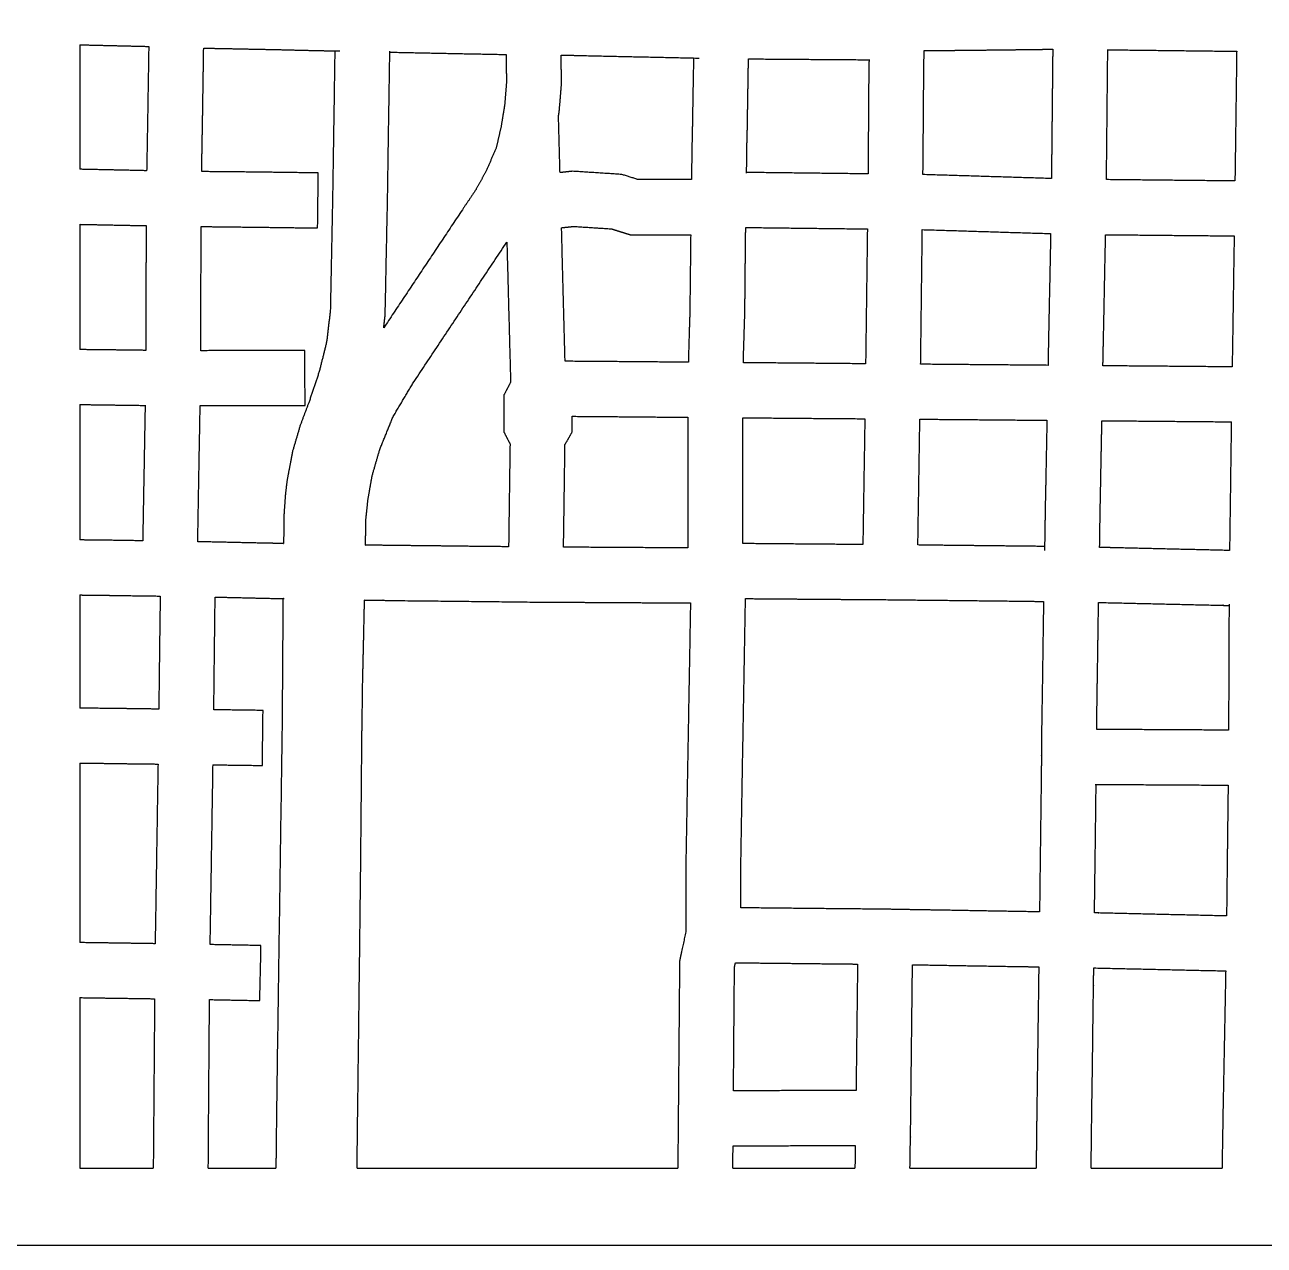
# Model space of a CAD drawing. Header units: millimetres. Extents: x 695 to 1227, y -703 to -486.
# Drawn here: x 960.9 to 1073.5, y -703.2 to -592.3 of the extents above; entities that cross this region are included whole.
import ezdxf

# ---------------------------------------------------------------- set-up
doc = ezdxf.new("R2010")
doc.units = ezdxf.units.MM
doc.layers.add('Laser$Cut', color=1, linetype='Continuous', true_color=0xff0000)
doc.layers.add('Laser$Outline', color=3, linetype='Continuous', true_color=0x00ff00)

msp = doc.modelspace()

# ---------------------------------------------------------------- linework, layer by layer
at = {"layer": 'Laser$Cut'}
for points in [[(965.94, -594.1), (965.94, -605.41)], [(965.94, -610.41), (965.94, -621.79)], [(965.94, -626.78), (965.94, -639.08)], [(965.94, -644.08), (965.94, -654.35)], [(965.94, -659.35), (965.94, -675.66)], [(965.94, -680.66), (965.94, -696.15), (972.61, -696.15)], [(977.61, -696.15), (983.75, -696.15)], [(991.12, -696.15), (1020.26, -696.15)], [(1025.26, -696.15), (1036.35, -696.15)], [(1041.35, -696.15), (1052.81, -696.15)], [(1057.81, -696.15), (1069.7, -696.15)]]:
    msp.add_lwpolyline(points, dxfattribs=at)
at = {"layer": 'Laser$Cut', "lineweight": -3}
for points, degree in [([(965.94, -594.1), (969.07, -594.17), (972.2, -594.25)], 2), ([(972.2, -594.25), (972.11, -599.89), (972.01, -605.53)], 2), ([(977.11, -599.73), (977.15, -597.07), (977.19, -594.4)], 2), ([(987.46, -594.62), (988.43, -594.64), (989.4, -594.66)], 2), ([(989.4, -594.66), (989.48, -594.66), (989.57, -594.66)], 2), ([(994.1, -594.77), (994.1, -594.73), (994.1, -594.69)], 2), ([(994.1, -594.77), (999.38, -594.88), (1004.67, -594.98)], 2), ([(1004.67, -594.98), (1004.67, -595.08), (1004.67, -595.17)], 2), ([(1004.67, -595.17), (1004.68, -596.36), (1004.69, -597.56)], 2), ([(1009.67, -595.03), (1010.48, -595.05), (1011.29, -595.07)], 2), ([(1009.67, -595.19), (1009.67, -595.11), (1009.67, -595.03)], 2), ([(1009.69, -597.74), (1009.68, -596.47), (1009.67, -595.19)], 2), ([(1011.29, -595.07), (1016.75, -595.19), (1022.2, -595.31)], 2), ([(1026.68, -595.38), (1032.16, -595.42), (1037.63, -595.46)], 2), ([(1042.63, -594.63), (1043.41, -594.62), (1044.19, -594.62)], 2), ([(1044.19, -594.62), (1044.63, -594.61), (1045.07, -594.61)], 2), ([(1045.07, -594.61), (1045.51, -594.6), (1045.95, -594.6)], 2), ([(1045.95, -594.6), (1046.39, -594.59), (1046.83, -594.59)], 2), ([(1052.1, -594.53), (1052.54, -594.52), (1052.98, -594.52)], 2), ([(1059.24, -602.41), (1059.28, -598.47), (1059.32, -594.52)], 2), ([(1059.31, -594.55), (1065.17, -594.62), (1071.03, -594.69)], 2), ([(1004.69, -597.56), (1004.61, -598.56), (1004.53, -599.55)], 2), ([(1009.49, -600.17), (1009.59, -598.96), (1009.69, -597.74)], 2), ([(977.01, -605.61), (977.06, -602.67), (977.11, -599.73)], 2), ([(1004.46, -599.98), (1004.33, -600.77), (1004.2, -601.57)], 2), ([(1004.53, -599.55), (1004.49, -599.77), (1004.46, -599.98)], 2), ([(1009.42, -600.57), (1009.46, -600.37), (1009.49, -600.17)], 2), ([(1009.56, -605.7), (1009.49, -603.13), (1009.42, -600.57)], 2), ([(1004.2, -601.57), (1003.98, -602.52), (1003.76, -603.48)], 2), ([(1003.76, -603.48), (1003.29, -604.55), (1002.82, -605.62)], 2), ([(1021.56, -602.43), (1021.55, -603.03), (1021.53, -603.63)], 2), ([(1059.2, -606.35), (1059.22, -604.38), (1059.24, -602.41)], 2), ([(1026.51, -605.7), (1026.52, -604.71), (1026.53, -603.72)], 2), ([(972.01, -605.54), (968.98, -605.47), (965.94, -605.41)], 2), ([(972.01, -605.53), (972.01, -605.54), (972.01, -605.54)], 2), ([(977.01, -605.62), (977.01, -605.61), (977.01, -605.61)], 2), ([(987.54, -610.74), (987.56, -609.07), (987.58, -607.4), (987.6, -605.74)], 3), ([(1002.82, -605.62), (1002.36, -606.46), (1001.9, -607.29)], 2), ([(1010.67, -605.59), (1010.12, -605.65), (1009.56, -605.71)], 2), ([(1015.17, -605.88), (1012.92, -605.73), (1010.67, -605.59)], 2), ([(1026.5, -605.75), (1026.51, -605.73), (1026.51, -605.7)], 2), ([(1021.44, -606.35), (1019.06, -606.35), (1016.68, -606.35)], 2), ([(1021.5, -606.33), (1021.47, -606.34), (1021.44, -606.35)], 2), ([(1021.5, -606.33), (1021.5, -606.33), (1021.5, -606.33)], 2), ([(1037.54, -605.82), (1037.16, -605.82), (1036.79, -605.82)], 2), ([(1037.54, -605.82), (1037.54, -605.82), (1037.54, -605.82)], 2), ([(1042.53, -605.89), (1042.53, -605.89), (1042.53, -605.89)], 2), ([(1054.2, -606.25), (1048.37, -606.07), (1042.53, -605.89)], 2), ([(1059.2, -606.35), (1059.2, -606.35), (1059.2, -606.35)], 2), ([(1070.87, -606.47), (1065.03, -606.41), (1059.2, -606.35)], 2), ([(1070.87, -606.46), (1070.87, -606.46), (1070.87, -606.47)], 2), ([(1070.87, -606.47), (1070.87, -606.47), (1070.87, -606.47)], 2), ([(1001.9, -607.29), (1001.3, -608.18), (1000.69, -609.08)], 2), ([(1000.69, -609.08), (997.11, -614.45), (993.54, -619.82)], 2), ([(965.94, -610.41), (968.95, -610.47), (971.96, -610.53)], 2), ([(971.96, -610.53), (971.95, -613.74), (971.94, -616.95)], 2), ([(976.93, -618.3), (976.95, -614.45), (976.96, -610.61)], 2), ([(1009.7, -610.72), (1010.24, -610.66), (1010.79, -610.6)], 2), ([(1010.02, -622.85), (1009.86, -616.79), (1009.7, -610.72)], 2), ([(1010.79, -610.6), (1012.52, -610.71), (1014.24, -610.82)], 2), ([(1015.92, -611.35), (1018.67, -611.35), (1021.43, -611.35)], 2), ([(1021.43, -611.35), (1021.39, -614.91), (1021.35, -618.46)], 2), ([(1036.77, -610.82), (1037.12, -610.82), (1037.48, -610.82)], 2), ([(1037.48, -610.82), (1037.4, -616.94), (1037.32, -623.07)], 2), ([(1042.32, -623.11), (1042.4, -616.99), (1042.47, -610.88)], 2), ([(1042.47, -610.89), (1048.3, -611.07), (1054.13, -611.25)], 2), ([(1059.12, -611.35), (1064.97, -611.41), (1070.81, -611.46)], 2), ([(996.23, -624.8), (1000.48, -618.41), (1004.73, -612.02)], 2), ([(1004.73, -612.02), (1004.9, -618.38), (1005.07, -624.74)], 2), ([(1070.8, -611.46), (1070.71, -617.41), (1070.62, -623.35)], 2), ([(971.94, -616.95), (971.93, -619.41), (971.92, -621.86)], 2), ([(976.92, -621.88), (976.93, -620.09), (976.93, -618.3)], 2), ([(988.69, -618.27), (988.52, -619.7), (988.35, -621.13)], 2), ([(993.54, -619.82), (993.61, -619.22), (993.68, -618.62)], 2), ([(1021.35, -618.46), (1021.29, -620.28), (1021.24, -622.1)], 2), ([(1026.28, -620.7), (1026.31, -619.63), (1026.35, -618.57)], 2), ([(993.54, -619.82), (993.54, -619.82), (993.54, -619.82)], 2), ([(988.35, -621.13), (988.02, -622.45), (987.69, -623.77)], 2), ([(1026.23, -622.22), (1026.26, -621.46), (1026.28, -620.7)], 2), ([(971.92, -621.86), (968.93, -621.82), (965.94, -621.79)], 2), ([(986.38, -621.86), (981.65, -621.87), (976.92, -621.89)], 2), ([(976.92, -621.89), (976.92, -621.88), (976.92, -621.88)], 2), ([(986.4, -626.86), (986.39, -625.19), (986.39, -623.53), (986.38, -621.86)], 3), ([(1021.24, -622.1), (1021.23, -622.52), (1021.22, -622.94)], 2), ([(1026.22, -623), (1026.23, -622.61), (1026.23, -622.22)], 2), ([(1021.22, -622.94), (1015.62, -622.89), (1010.02, -622.85)], 2), ([(1021.22, -622.94), (1021.22, -622.94), (1021.22, -622.94)], 2), ([(1037.32, -623.08), (1031.77, -623.03), (1026.22, -622.98)], 2), ([(1037.32, -623.07), (1037.32, -623.07), (1037.32, -623.08)], 2), ([(1042.32, -623.12), (1042.32, -623.11), (1042.32, -623.11)], 2), ([(1053.89, -623.22), (1048.1, -623.17), (1042.32, -623.12)], 2), ([(1053.89, -623.21), (1053.89, -623.21), (1053.89, -623.22)], 2), ([(1070.62, -623.36), (1064.75, -623.31), (1058.88, -623.26)], 2), ([(1070.62, -623.35), (1070.62, -623.36), (1070.62, -623.36)], 2), ([(1070.62, -623.36), (1070.62, -623.36), (1070.62, -623.36)], 2), ([(987.69, -623.77), (987.23, -625.16), (986.76, -626.55)], 2), ([(994.4, -627.87), (995.32, -626.33), (996.23, -624.8)], 2), ([(1005.08, -624.74), (1004.77, -625.33), (1004.47, -625.91)], 2), ([(1005.07, -624.74), (1005.07, -624.74), (1005.07, -624.75)], 2), ([(1005.08, -624.74), (1005.08, -624.74), (1005.08, -624.74)], 2), ([(1004.47, -625.91), (1004.46, -627.58), (1004.45, -629.25)], 2), ([(965.94, -626.78), (968.9, -626.82), (971.87, -626.86)], 2), ([(971.87, -626.85), (971.85, -627.96), (971.83, -629.08)], 2), ([(976.65, -639.24), (976.76, -633.06), (976.87, -626.88)], 2), ([(976.87, -626.88), (981.63, -626.87), (986.4, -626.86)], 2), ([(986.76, -626.55), (986.36, -627.6), (985.96, -628.66)], 2), ([(993.18, -630.88), (993.79, -629.37), (994.4, -627.87)], 2), ([(1010.66, -627.85), (1015.92, -627.89), (1021.18, -627.94)], 2), ([(1010.66, -627.85), (1010.66, -627.85), (1010.66, -627.85)], 2), ([(1010.66, -629.27), (1010.66, -628.56), (1010.66, -627.85)], 2), ([(1021.18, -627.94), (1021.18, -630.71), (1021.18, -633.48)], 2), ([(1026.17, -639.41), (1026.18, -633.7), (1026.18, -627.98)], 2), ([(1026.18, -627.98), (1031.71, -628.03), (1037.25, -628.07)], 2), ([(1037.25, -628.07), (1037.16, -633.78), (1037.07, -639.49)], 2), ([(1037.25, -628.07), (1037.25, -628.07), (1037.25, -628.07)], 2), ([(1042.07, -639.54), (1042.16, -633.83), (1042.25, -628.11)], 2), ([(1042.24, -628.11), (1048.02, -628.16), (1053.79, -628.21)], 2), ([(1053.79, -628.21), (1053.79, -628.21), (1053.79, -628.21)], 2), ([(1058.79, -628.25), (1064.67, -628.3), (1070.55, -628.35)], 2), ([(971.83, -629.08), (971.74, -634.12), (971.65, -639.15)], 2), ([(985.96, -628.66), (985.62, -629.83), (985.27, -631)], 2), ([(1004.45, -629.25), (1004.73, -629.8), (1005.01, -630.34)], 2), ([(1010.01, -630.42), (1010.34, -629.85), (1010.66, -629.27)], 2), ([(1070.54, -628.35), (1070.46, -634.19), (1070.38, -640.04)], 2), ([(1005.02, -630.34), (1004.95, -635.02), (1004.89, -639.7)], 2), ([(1005.01, -630.34), (1005.02, -630.35), (1005.02, -630.35)], 2), ([(1009.88, -639.74), (1009.95, -635.08), (1010.01, -630.42)], 2), ([(992.5, -633.23), (992.84, -632.05), (993.18, -630.88)], 2), ([(984.76, -633.69), (984.68, -634.33), (984.61, -634.97)], 2), ([(992.12, -635.39), (992.31, -634.31), (992.5, -633.23)], 2), ([(1021.18, -633.48), (1021.18, -636.64), (1021.18, -639.8)], 2), ([(984.61, -634.97), (984.54, -635.89), (984.48, -636.81)], 2), ([(991.93, -637.15), (992.03, -636.27), (992.12, -635.39)], 2), ([(984.48, -636.81), (984.46, -638.11), (984.45, -639.41)], 2), ([(991.89, -639.55), (991.91, -638.35), (991.93, -637.15)], 2), ([(1058.58, -639.75), (1058.6, -638.69), (1058.61, -637.63)], 2), ([(967.13, -639.1), (966.53, -639.09), (965.94, -639.08)], 2), ([(971.65, -639.16), (969.73, -639.13), (967.8, -639.1)], 2), ([(971.65, -639.15), (971.65, -639.16), (971.65, -639.16)], 2), ([(976.65, -639.24), (976.65, -639.24), (976.65, -639.24)], 2), ([(984.45, -639.41), (984.45, -639.41), (984.45, -639.41)], 2), ([(1037.07, -639.5), (1031.62, -639.46), (1026.17, -639.41)], 2), ([(1037.07, -639.5), (1037.07, -639.5), (1037.07, -639.5)], 2), ([(1037.07, -639.5), (1037.07, -639.5), (1037.07, -639.5)], 2), ([(1021.18, -639.81), (1015.53, -639.77), (1009.89, -639.74)], 2), ([(1021.18, -639.8), (1021.18, -639.81), (1021.18, -639.81)], 2), ([(1042.07, -639.54), (1042.07, -639.54), (1042.07, -639.54)], 2), ([(1053.58, -639.67), (1053.58, -639.67), (1053.58, -639.67)], 2), ([(1053.58, -639.67), (1053.58, -639.86), (1053.58, -640.05)], 2), ([(1058.58, -639.76), (1058.58, -639.76), (1058.58, -639.75)], 2), ([(1060.27, -639.8), (1059.42, -639.78), (1058.58, -639.76)], 2), ([(1070.38, -640.04), (1065.33, -639.92), (1060.27, -639.8)], 2), ([(965.94, -644.08), (966.51, -644.09), (967.09, -644.1)], 2), ([(973.24, -644.18), (973.17, -649.31), (973.11, -654.44)], 2), ([(978.11, -654.51), (978.17, -649.39), (978.23, -644.27)], 2), ([(1013.36, -644.76), (1017.39, -644.78), (1021.41, -644.81)], 2), ([(1021.41, -644.81), (1021.2, -656.63), (1020.99, -668.45)], 2), ([(1026.13, -660.26), (1026.27, -652.33), (1026.41, -644.41)], 2), ([(1050.36, -644.63), (1051.92, -644.65), (1053.48, -644.67)], 2), ([(1053.48, -644.67), (1053.47, -645.73), (1053.45, -646.8)], 2), ([(1053.48, -644.67), (1053.48, -644.67), (1053.48, -644.67)], 2), ([(973.11, -654.44), (973.11, -654.44), (973.11, -654.45)], 2), ([(982.58, -654.57), (980.34, -654.54), (978.11, -654.51)], 2), ([(982.52, -659.57), (982.54, -657.9), (982.56, -656.24), (982.58, -654.57)], 3), ([(1070.28, -656.36), (1064.3, -656.33), (1058.31, -656.29)], 2), ([(973.04, -659.44), (972.91, -667.6), (972.78, -675.76)], 2), ([(977.78, -675.84), (977.91, -667.68), (978.04, -659.51)], 2), ([(978.03, -659.51), (980.27, -659.54), (982.52, -659.57)], 2), ([(1025.99, -668.49), (1026.06, -664.37), (1026.13, -660.26)], 2), ([(1058.16, -661.29), (1058.21, -661.29), (1058.26, -661.29)], 2), ([(1058.26, -661.29), (1064.26, -661.32), (1070.25, -661.36)], 2), ([(1020.99, -668.45), (1020.99, -670.7), (1020.99, -672.95)], 2), ([(1025.99, -672.5), (1025.99, -670.5), (1025.99, -668.49)], 2), ([(1020.99, -672.95), (1020.99, -673.82), (1020.99, -674.69)], 2), ([(1053.12, -672.87), (1053.12, -672.87), (1053.12, -672.87)], 2), ([(1070.11, -673.23), (1070.11, -673.23), (1070.11, -673.24)], 2), ([(1020.99, -674.69), (1020.99, -674.7), (1020.99, -674.7)], 2), ([(972.78, -675.76), (969.36, -675.71), (965.94, -675.66)], 2), ([(982.39, -675.93), (980.08, -675.89), (977.78, -675.84)], 2), ([(982.29, -680.93), (982.33, -679.26), (982.36, -677.59), (982.39, -675.93)], 3), ([(1020.42, -677.32), (1020.34, -686.74), (1020.26, -696.15)], 2), ([(1036.59, -677.61), (1036.52, -683.35), (1036.45, -689.09)], 2), ([(1025.32, -689.12), (1025.36, -683.5), (1025.41, -677.88)], 2), ([(1058.05, -677.96), (1064.04, -678.1), (1070.03, -678.23)], 2), ([(1070.03, -678.23), (1070.03, -678.24), (1070.03, -678.24)], 2), ([(1070.03, -678.23), (1070.03, -678.23), (1070.03, -678.23)], 2), ([(965.94, -680.66), (969.33, -680.71), (972.72, -680.76)], 2), ([(972.73, -680.76), (972.67, -688.45), (972.61, -696.15)], 2), ([(972.72, -680.76), (972.72, -680.76), (972.73, -680.76)], 2), ([(977.61, -696.15), (977.66, -688.5), (977.72, -680.84)], 2), ([(977.72, -680.84), (980.01, -680.88), (982.29, -680.93)], 2), ([(1036.45, -689.1), (1030.89, -689.11), (1025.32, -689.12)], 2), ([(1025.32, -689.12), (1025.32, -689.12), (1025.32, -689.12)], 2), ([(1036.45, -689.09), (1036.45, -689.1), (1036.45, -689.1)], 2), ([(1025.26, -696.15), (1025.27, -695.14), (1025.28, -694.12)], 2), ([(1025.28, -694.12), (1030.83, -694.11), (1036.38, -694.09)], 2), ([(1036.38, -694.09), (1036.37, -695.12), (1036.35, -696.15)], 2)]:
    msp.add_open_spline(points, degree=degree, dxfattribs=at)
for points, knots in [([(977.19, -594.4), (977.96, -594.42), (978.74, -594.43), (980.19, -594.46), (981.64, -594.49), (983.1, -594.52), (984.55, -594.55), (986.01, -594.59), (987.46, -594.62)], [-338.864571, -338.864571, -338.864571, -338.392606, -338.392606, -337.502832, -337.502832, -336.613058, -336.613058, -335.723284, -335.723284, -335.723284]), ([(989.1, -594.65), (989, -601.5), (988.89, -608.35), (988.79, -613.31), (988.69, -618.27)], [-98.460727, -98.460727, -98.460727, -90.729429, -90.729429, -88.060917, -88.060917, -88.060917]), ([(993.68, -618.62), (993.78, -613.53), (993.89, -608.44), (993.99, -601.6), (994.1, -594.77)], [88.060917, 88.060917, 88.060917, 90.729429, 90.729429, 98.440296, 98.440296, 98.440296]), ([(1021.69, -595.29), (1021.64, -597.87), (1021.6, -600.44), (1021.59, -600.99), (1021.58, -601.53), (1021.57, -601.98), (1021.56, -602.43)], [-81.333638, -81.333638, -81.333638, -76.907484, -76.907484, -75.970471, -75.970471, -75.167318, -75.167318, -75.167318]), ([(1026.53, -603.72), (1026.54, -603.24), (1026.55, -602.76), (1026.57, -602.19), (1026.58, -601.63), (1026.63, -598.5), (1026.68, -595.37)], [75.167318, 75.167318, 75.167318, 75.970471, 75.970471, 76.907484, 76.907484, 81.902647, 81.902647, 81.902647]), ([(1037.63, -595.45), (1037.62, -596.44), (1037.6, -597.43), (1037.57, -601.63), (1037.54, -605.82)], [-27.135859, -27.135859, -27.135859, -25.13805, -25.13805, -20.308369, -20.308369, -20.308369]), ([(1042.53, -605.89), (1042.57, -601.69), (1042.6, -597.48), (1042.62, -596.09), (1042.63, -594.7), (1042.63, -594.67), (1042.63, -594.63)], [20.299284, 20.299284, 20.299284, 25.13805, 25.13805, 27.931167, 27.931167, 28.114818, 28.114818, 28.114818]), ([(1046.83, -594.59), (1048.59, -594.57), (1050.35, -594.55), (1051.22, -594.54), (1052.1, -594.53)], [-298.056548, -298.056548, -298.056548, -295.945503, -295.945503, -294.889981, -294.889981, -294.889981]), ([(1052.98, -594.52), (1053.42, -594.51), (1053.86, -594.51), (1054.09, -594.51), (1054.32, -594.5)], [-294.3622199, -294.3622199, -294.3622199, -293.8344587, -293.8344587, -293.5600855, -293.5600855, -293.5600855]), ([(1054.32, -594.5), (1054.29, -597.41), (1054.26, -600.31), (1054.23, -603.28), (1054.2, -606.25)], [-137.675662, -137.675662, -137.675662, -136.706324, -136.706324, -135.715834, -135.715834, -135.715834]), ([(1071.03, -594.68), (1070.96, -599.88), (1070.89, -605.08), (1070.88, -605.77), (1070.87, -606.46)], [-80.39662, -80.39662, -80.39662, -78.351669, -78.351669, -78.080235, -78.080235, -78.080235]), ([(1021.53, -603.63), (1021.53, -604.22), (1021.52, -604.81), (1021.51, -605.57), (1021.5, -606.33)], [-74.096446, -74.096446, -74.096446, -73.427151, -73.427151, -72.570846, -72.570846, -72.570846]), ([(987.6, -605.74), (984.53, -605.7), (981.45, -605.66), (979.23, -605.64), (977.01, -605.62)], [0, 0, 0, 3.421818, 3.421818, 7.800976, 7.800976, 7.800976]), ([(1036.79, -605.82), (1031.81, -605.76), (1026.83, -605.7), (1026.67, -605.7), (1026.51, -605.7)], [33.83101, 33.83101, 33.83101, 35.522561, 35.522561, 35.860014, 35.860014, 35.860014]), ([(1016.68, -606.35), (1016.64, -606.34), (1016.6, -606.33), (1015.89, -606.1), (1015.17, -605.88)], [42.288763, 42.288763, 42.288763, 43.980314, 43.980314, 45.671864, 45.671864, 45.671864]), ([(976.96, -610.61), (979.18, -610.64), (981.39, -610.66), (984.47, -610.7), (987.54, -610.74)], [-7.779653, -7.779653, -7.779653, -3.421818, -3.421818, 0, 0, 0]), ([(1014.24, -610.82), (1014.67, -610.96), (1015.09, -611.09), (1015.51, -611.22), (1015.92, -611.35)], [-45.671864, -45.671864, -45.671864, -43.980314, -43.980314, -42.288763, -42.288763, -42.288763]), ([(1026.35, -618.57), (1026.38, -615.46), (1026.41, -612.36), (1026.42, -611.53), (1026.43, -610.69)], [64.726321, 64.726321, 64.726321, 68.474371, 68.474371, 69.48223, 69.48223, 69.48223]), ([(1026.43, -610.7), (1026.6, -610.7), (1026.78, -610.7), (1031.77, -610.76), (1036.77, -610.82)], [-36.004201, -36.004201, -36.004201, -35.522561, -35.522561, -33.83101, -33.83101, -33.83101]), ([(1054.13, -611.25), (1054.02, -616.65), (1053.91, -622.04), (1053.9, -622.63), (1053.89, -623.21)], [-133.464628, -133.464628, -133.464628, -125.440263, -125.440263, -124.605399, -124.605399, -124.605399]), ([(1058.88, -623.26), (1058.89, -622.7), (1058.9, -622.14), (1058.92, -621.3), (1058.94, -620.45), (1059.03, -615.9), (1059.12, -611.35)], [123.352224, 123.352224, 123.352224, 124.163138, 124.163138, 125.440263, 125.440263, 132.322484, 132.322484, 132.322484]), ([(1053.79, -628.2), (1053.72, -632.03), (1053.64, -635.86), (1053.62, -637.1), (1053.6, -638.34), (1053.59, -639), (1053.58, -639.67)], [-121.046417, -121.046417, -121.046417, -115.58816, -115.58816, -114.12859, -114.12859, -113.350254, -113.350254, -113.350254]), ([(1058.61, -637.63), (1058.63, -636.79), (1058.64, -635.94), (1058.66, -634.94), (1058.68, -633.94), (1058.73, -631.09), (1058.79, -628.25)], [113.125135, 113.125135, 113.125135, 114.12859, 114.12859, 115.58816, 115.58816, 119.721768, 119.721768, 119.721768]), ([(985.27, -631), (985.15, -631.63), (985.03, -632.27), (984.89, -632.98), (984.76, -633.69)], [-74.718353, -74.718353, -74.718353, -72.049841, -72.049841, -69.381328, -69.381328, -69.381328]), ([(967.8, -639.1), (967.71, -639.1), (967.62, -639.1), (967.38, -639.1), (967.13, -639.1)], [214.057984, 214.057984, 214.057984, 214.749018, 214.749018, 216.642682, 216.642682, 216.642682]), ([(984.45, -639.41), (984.41, -639.41), (984.36, -639.41), (983.63, -639.39), (982.89, -639.38), (979.77, -639.31), (976.65, -639.24)], [206.219904, 206.219904, 206.219904, 206.303887, 206.303887, 206.747922, 206.747922, 208.635859, 208.635859, 208.635859]), ([(994.72, -639.59), (993.31, -639.57), (991.91, -639.55), (991.9, -639.55), (991.89, -639.55)], [196.079794, 196.079794, 196.079794, 198.549791, 198.549791, 198.566717, 198.566717, 198.566717]), ([(1004.89, -639.7), (1002.96, -639.68), (1001.03, -639.66), (997.94, -639.62), (994.85, -639.59), (994.78, -639.59), (994.72, -639.59)], [191.82131, 191.82131, 191.82131, 193.412762, 193.412762, 195.965093, 195.965093, 196.079794, 196.079794, 196.079794]), ([(1053.58, -639.67), (1049.83, -639.63), (1046.09, -639.59), (1044.08, -639.57), (1042.07, -639.54)], [35.181792, 35.181792, 35.181792, 39.275481, 39.275481, 41.472826, 41.472826, 41.472826]), ([(967.09, -644.1), (967.16, -644.1), (967.24, -644.1), (967.5, -644.1), (967.76, -644.1)], [-212.081986, -212.081986, -212.081986, -211.473285, -211.473285, -209.414954, -209.414954, -209.414954]), ([(967.76, -644.1), (968.38, -644.11), (969, -644.12), (971.12, -644.15), (973.24, -644.18)], [-209.414954, -209.414954, -209.414954, -208.888586, -208.888586, -207.099138, -207.099138, -207.099138]), ([(978.23, -644.27), (981.23, -644.34), (984.24, -644.41), (984.37, -644.41), (984.51, -644.41)], [-203.294275, -203.294275, -203.294275, -201.413858, -201.413858, -201.13449, -201.13449, -201.13449]), ([(984.39, -644.4), (984.35, -650.33), (984.31, -656.25), (984.07, -672.32), (983.84, -688.39), (983.79, -692.27), (983.75, -696.15)], [-50.691614, -50.691614, -50.691614, -48.033227, -48.033227, -45.364715, -45.364715, -41.330142, -41.330142, -41.330142]), ([(991.12, -696.15), (991.29, -682.75), (991.45, -669.35), (991.51, -663.26), (991.56, -657.17), (991.6, -654.69), (991.63, -652.21), (991.72, -648.38), (991.8, -644.54)], [37.167399, 37.167399, 37.167399, 42.950542, 42.950542, 47.245597, 47.245597, 53.688178, 53.688178, 56.938309, 56.938309, 56.938309]), ([(991.8, -644.54), (991.82, -644.54), (991.85, -644.54), (993.29, -644.56), (994.73, -644.59), (994.76, -644.59), (994.78, -644.59), (1000.8, -644.65), (1006.82, -644.72)], [-193.471538, -193.471538, -193.471538, -193.412762, -193.412762, -190.795695, -190.795695, -190.74573, -190.74573, -185.626298, -185.626298, -185.626298]), ([(1006.82, -644.72), (1007.08, -644.72), (1007.33, -644.72), (1010.35, -644.74), (1013.36, -644.76)], [-185.626298, -185.626298, -185.626298, -185.411666, -185.411666, -183.125557, -183.125557, -183.125557]), ([(1026.41, -644.41), (1029.79, -644.44), (1033.18, -644.46), (1036.34, -644.49), (1039.51, -644.51), (1044.93, -644.57), (1050.36, -644.63)], [-46.658366, -46.658366, -46.658366, -42.84598, -42.84598, -39.275481, -39.275481, -33.825773, -33.825773, -33.825773]), ([(1058.31, -656.29), (1058.34, -654.23), (1058.37, -652.16), (1058.43, -648.46), (1058.48, -644.75)], [104.329357, 104.329357, 104.329357, 105.736058, 105.736058, 108.259437, 108.259437, 108.259437]), ([(1058.48, -644.76), (1064.11, -644.89), (1069.74, -645.02), (1070.04, -645.03), (1070.34, -645.03)], [-29.469639, -29.469639, -29.469639, -22.550516, -22.550516, -22.177235, -22.177235, -22.177235]), ([(1070.35, -644.93), (1070.34, -645.56), (1070.33, -646.19), (1070.31, -651.28), (1070.29, -656.36)], [-38.748013, -38.748013, -38.748013, -36.801862, -36.801862, -34.42851, -34.42851, -34.42851]), ([(1053.45, -646.8), (1053.38, -651.86), (1053.3, -656.92), (1053.3, -657.39), (1053.29, -657.86), (1053.29, -658.1), (1053.29, -658.33), (1053.29, -658.68), (1053.29, -659.03), (1053.28, -659.71), (1053.28, -660.38), (1053.25, -662.18), (1053.23, -663.99), (1053.17, -668.43), (1053.12, -672.87)], [-109.111315, -109.111315, -109.111315, -105.736058, -105.736058, -104.094041, -104.094041, -103.273032, -103.273032, -101.585404, -101.585404, -98.346981, -98.346981, -96.56813, -96.56813, -92.194995, -92.194995, -92.194995]), ([(973.11, -654.45), (970.45, -654.41), (967.79, -654.38), (966.86, -654.36), (965.94, -654.35)], [5.684406, 5.684406, 5.684406, 8.879061, 8.879061, 10.307548, 10.307548, 10.307548]), ([(965.94, -659.35), (966.83, -659.36), (967.72, -659.37), (970.38, -659.41), (973.04, -659.44)], [-10.257442, -10.257442, -10.257442, -8.879061, -8.879061, -5.685767, -5.685767, -5.685767]), ([(1058.11, -672.97), (1058.12, -672.29), (1058.13, -671.62), (1058.2, -666.45), (1058.26, -661.29)], [90.282566, 90.282566, 90.282566, 90.957905, 90.957905, 96.137642, 96.137642, 96.137642]), ([(1070.25, -661.36), (1070.22, -663.8), (1070.19, -666.24), (1070.15, -669.73), (1070.11, -673.23)], [-32.970637, -32.970637, -32.970637, -31.260892, -31.260892, -28.813466, -28.813466, -28.813466]), ([(1053.12, -672.87), (1048.83, -672.8), (1044.54, -672.72), (1041.84, -672.68), (1039.15, -672.63), (1032.57, -672.57), (1025.99, -672.5)], [147.84757, 147.84757, 147.84757, 152.070623, 152.070623, 154.72302, 154.72302, 162.836232, 162.836232, 162.836232]), ([(1070.11, -673.24), (1064.31, -673.11), (1058.51, -672.97), (1058.31, -672.97), (1058.11, -672.97)], [137.967668, 137.967668, 137.967668, 144.893551, 144.893551, 145.128176, 145.128176, 145.128176]), ([(1020.99, -674.69), (1020.79, -675.59), (1020.6, -676.49), (1020.51, -676.91), (1020.42, -677.32)], [-16.981907, -16.981907, -16.981907, -15.303299, -15.303299, -11.477474, -11.477474, -11.477474]), ([(1025.41, -677.88), (1025.45, -677.72), (1025.48, -677.56), (1025.49, -677.53), (1025.5, -677.49)], [11.477474, 11.477474, 11.477474, 15.303299, 15.303299, 15.36559, 15.36559, 15.36559]), ([(1025.5, -677.49), (1030.06, -677.54), (1034.62, -677.59), (1035.6, -677.6), (1036.59, -677.61)], [-160.1533, -160.1533, -160.1533, -154.72302, -154.72302, -153.55438, -153.55438, -153.55438]), ([(1041.35, -696.15), (1041.38, -694.27), (1041.41, -692.39), (1041.42, -692.01), (1041.42, -691.62), (1041.5, -684.65), (1041.58, -677.67)], [75.447421, 75.447421, 75.447421, 78.411976, 78.411976, 79.0195, 79.0195, 84.682756, 84.682756, 84.682756]), ([(1041.58, -677.67), (1046.59, -677.76), (1051.6, -677.84), (1052.33, -677.85), (1053.05, -677.87)], [-150.978756, -150.978756, -150.978756, -146.609807, -146.609807, -145.976889, -145.976889, -145.976889]), ([(1053.05, -677.87), (1052.98, -683), (1052.91, -688.13), (1052.89, -689.95), (1052.86, -691.77), (1052.84, -693.59), (1052.82, -695.42), (1052.81, -695.78), (1052.81, -696.15)], [-90.584026, -90.584026, -90.584026, -89.042218, -89.042218, -88.494879, -88.494879, -86.533581, -86.533581, -86.137256, -86.137256, -86.137256]), ([(1057.81, -696.15), (1057.83, -693.99), (1057.86, -691.83), (1057.95, -685.42), (1058.03, -679.02), (1058.04, -678.49), (1058.05, -677.96)], [84.16585, 84.16585, 84.16585, 86.533581, 86.533581, 88.494879, 88.494879, 88.656047, 88.656047, 88.656047]), ([(1070.03, -678.24), (1069.91, -684.67), (1069.78, -691.1), (1069.78, -691.45), (1069.77, -691.8), (1069.73, -693.98), (1069.7, -696.15)], [-25.635869, -25.635869, -25.635869, -13.790943, -13.790943, -13.142226, -13.142226, -9.629239, -9.629239, -9.629239])]:
    msp.add_open_spline(points, degree=2, knots=knots, dxfattribs=at)
at = {"layer": 'Laser$Outline'}
msp.add_lwpolyline([(1226.94, -703.15), (1226.94, -485.95), (694.94, -485.95), (694.94, -703.15)], close=True, dxfattribs=at)

doc.saveas('drawing.dxf')
